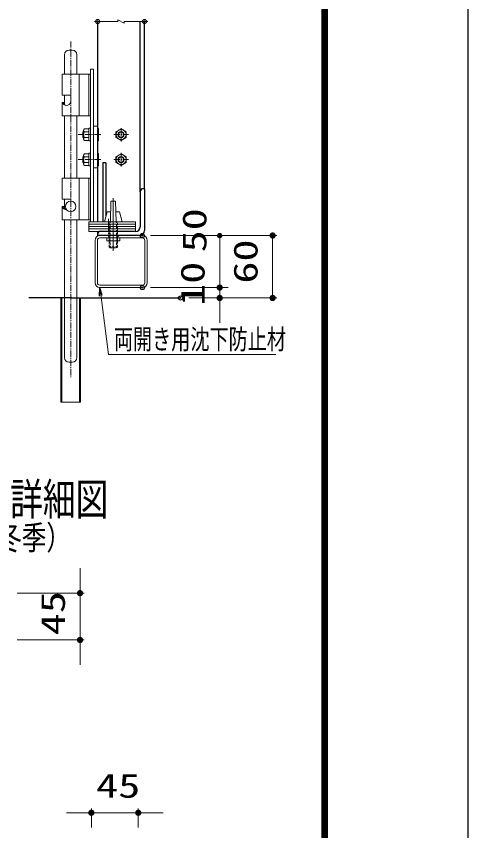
# Model space of a CAD drawing. Units: millimetres, scale not verified, with parts at other scales. Extents: x -5250 to 5250, y -3712 to 3712.
# Drawn here: x 4166 to 5250, y 464 to 2420 of the extents above; entities that cross this region are included whole.
import ezdxf
from ezdxf.enums import TextEntityAlignment as Align

# ---------------------------------------------------------------- set-up
doc = ezdxf.new("R2010")
doc.units = ezdxf.units.MM
doc.header["$LTSCALE"] = 20
doc.header["$PDMODE"] = 32
doc.header["$PDSIZE"] = 10
for name, pattern in [('USER1', [50.8, 31.75, -6.35, 6.35, -6.35]), ('USER2', [0.375, 0.25, -0.125]), ('USER4', [1.125, 0.75, -0.125, 0.125, -0.125])]:
    doc.linetypes.add(name, pattern=pattern)
for name, color, linetype, lineweight in [('0-0_D-TTL', 7, 'Continuous', 25), ('0-2_D-STR-TXT', 7, 'Continuous', 13), ('0-3_D-STR1', 1, 'Continuous', 25), ('0-4_D-STR3', 3, 'Continuous', 13), ('0-5_D-BMK', 2, 'Continuous', 13), ('0-6_D-STR-DIM', 7, 'Continuous', 13), ('0-7_0', 7, 'Continuous', 25), ('0-9_D-BGD', 7, 'Continuous', 25)]:
    doc.layers.add(name, color=color, linetype=linetype, lineweight=lineweight)
doc.layers.add('0-8_Defpoints', color=7, linetype='Continuous')
doc.styles.add('ＭＳ ゴシック', font='')
doc.styles.get('ＭＳ ゴシック').set_extended_font_data('MS Gothic')

# ---------------------------------------------------------------- blocks, each defined once
blk = doc.blocks.new('_DotSmall')
at = {"layer": '0-7_0'}
for points in [[(0, 0), (-2.5, 0), (-2.48, 0.313)], [(0, 0), (-2.48, -0.313), (-2.5, 0)], [(0, 0), (-2.48, 0.313), (-2.421, 0.622)], [(0, 0), (-2.421, -0.622), (-2.48, -0.313)], [(0, 0), (-2.421, 0.622), (-2.324, 0.92)], [(0, 0), (-2.324, -0.92), (-2.421, -0.622)], [(0, 0), (-2.324, 0.92), (-2.191, 1.204)], [(0, 0), (-2.191, -1.204), (-2.324, -0.92)], [(0, 0), (-2.191, 1.204), (-2.023, 1.469)], [(0, 0), (-2.023, -1.469), (-2.191, -1.204)], [(0, 0), (-2.023, 1.469), (-1.822, 1.711)], [(0, 0), (-1.822, -1.711), (-2.023, -1.469)], [(0, 0), (-1.822, 1.711), (-1.594, 1.926)], [(0, 0), (-1.594, -1.926), (-1.822, -1.711)], [(0, 0), (-1.594, 1.926), (-1.34, 2.111)], [(0, 0), (-1.34, -2.111), (-1.594, -1.926)], [(0, 0), (-1.34, 2.111), (-1.064, 2.262)], [(0, 0), (-1.064, -2.262), (-1.34, -2.111)], [(0, 0), (-1.064, 2.262), (-0.773, 2.378)], [(0, 0), (-0.773, -2.378), (-1.064, -2.262)], [(0, 0), (-0.773, 2.378), (-0.468, 2.456)], [(0, 0), (-0.468, -2.456), (-0.773, -2.378)], [(0, 0), (-0.468, 2.456), (-0.157, 2.495)], [(0, 0), (-0.157, -2.495), (-0.468, -2.456)], [(0, 0), (-0.157, 2.495), (0.157, 2.495)], [(0, 0), (0.157, -2.495), (-0.157, -2.495)], [(0, 0), (0.157, 2.495), (0.468, 2.456)], [(0, 0), (0.468, 2.456), (0.773, 2.378)], [(0, 0), (0.773, 2.378), (1.064, 2.262)], [(0, 0), (1.064, 2.262), (1.34, 2.111)], [(0, 0), (1.34, 2.111), (1.594, 1.926)], [(0, 0), (1.594, 1.926), (1.822, 1.711)], [(0, 0), (1.822, 1.711), (2.023, 1.469)], [(0, 0), (2.023, 1.469), (2.191, 1.204)], [(0, 0), (2.191, 1.204), (2.324, 0.92)], [(0, 0), (2.324, 0.92), (2.421, 0.622)], [(0, 0), (2.421, 0.622), (2.48, 0.313)], [(0, 0), (2.48, 0.313), (2.5, 0)], [(0, 0), (0.468, -2.456), (0.157, -2.495)], [(0, 0), (0.773, -2.378), (0.468, -2.456)], [(0, 0), (1.064, -2.262), (0.773, -2.378)], [(0, 0), (1.34, -2.111), (1.064, -2.262)], [(0, 0), (1.594, -1.926), (1.34, -2.111)], [(0, 0), (1.822, -1.711), (1.594, -1.926)], [(0, 0), (2.023, -1.469), (1.822, -1.711)], [(0, 0), (2.191, -1.204), (2.023, -1.469)], [(0, 0), (2.324, -0.92), (2.191, -1.204)], [(0, 0), (2.421, -0.622), (2.324, -0.92)], [(0, 0), (2.48, -0.313), (2.421, -0.622)], [(0, 0), (2.5, 0), (2.48, -0.313)]]:
    blk.add_solid(points, dxfattribs=at)
blk = doc.blocks.new('_Open')
at = {"layer": '0-7_0'}
blk.add_line((-20, 3.33), (0, 0), dxfattribs=at)
blk.add_lwpolyline([(-20, -3.33), (0, 0), (-20, 0)], dxfattribs=at)

msp = doc.modelspace()

# ---------------------------------------------------------------- linework, layer by layer
at = {"layer": '0-0_D-TTL', "color": 2}
msp.add_lwpolyline([(-5249.84, 3712.5), (5250.16, 3712.5), (5250.16, -3712.5), (-5249.84, -3712.5)], close=True, dxfattribs=at)
at = {"layer": '0-0_D-TTL'}
for points in [[(-4912.34, 3437.5), (4912.66, 3437.5), (4912.66, -3437.5), (-4912.34, -3437.5)], [(-4909.21, 3434.37), (4909.54, 3434.37), (4909.54, -3434.37), (-4909.21, -3434.37)], [(-4906.09, 3431.25), (4906.41, 3431.25), (4906.41, -3431.25), (-4906.09, -3431.25)], [(-4902.96, 3428.12), (4903.29, 3428.12), (4903.29, -3428.12), (-4902.96, -3428.12)], [(-4899.84, 3425), (4900.16, 3425), (4900.16, -3425), (-4899.84, -3425)]]:
    msp.add_lwpolyline(points, close=True, dxfattribs=at)
at = {"layer": '0-2_D-STR-TXT'}
msp.add_lwpolyline([(4789.6, 1607.7), (4387.3, 1607.7), (4368.13, 1758.6)], dxfattribs=at)
at = {"layer": '0-3_D-STR1'}
for p, q in [((4361.62, 2407.82), (4361.62, 1926.52)), ((4464.12, 1998.52), (4464.12, 2407.82)), ((4474.12, 2006.02), (4474.12, 2407.82)), ((4374.12, 2068.52), (4374.12, 1926.52)), ((4381.62, 2068.52), (4374.12, 2068.52)), ((4381.62, 2068.52), (4381.62, 1940.77)), ((4464.12, 1998.52), (4464.12, 1914.77)), ((4474.12, 2006.02), (4471.62, 2006.02)), ((4474.12, 2006.02), (4474.12, 1906.02)), ((4361.62, 1903.52), (4361.62, 1893.52)), ((4452.87, 1903.52), (4369.12, 1903.52)), ((4361.62, 1896.02), (4361.62, 1893.52)), ((4461.62, 1893.52), (4361.62, 1893.52))]:
    msp.add_line(p, q, dxfattribs=at)
for centre, radius, start, end in [((4471.62, 1998.52), 7.5, 90, 180), ((4369.12, 1896.02), 7.5, 90, 180), ((4452.87, 1914.77), 11.25, 270, 0), ((4461.62, 1906.02), 12.5, 270, 0)]:
    msp.add_arc(centre, radius, start, end, dxfattribs=at)
at = {"layer": '0-4_D-STR3', "linetype": 'USER4'}
for p, q in [((4296.87, 2359.96), (4296.87, 1553.24)), ((4369.13, 2136.02), (4314.86, 2136.02)), ((4400.51, 2136.02), (4435.61, 2136.02)), ((4417.87, 2151.9), (4417.87, 2119.6)), ((4369.13, 2076.02), (4314.86, 2076.02)), ((4400.51, 2076.02), (4435.61, 2076.02)), ((4417.87, 2091.9), (4417.87, 2059.6)), ((4387.87, 1934.02), (4387.87, 1913.27)), ((4387.87, 1928.27), (4387.87, 1907.52)), ((4387.87, 1922.52), (4387.87, 1901.77)), ((4387.87, 1916.77), (4387.87, 1896.02))]:
    msp.add_line(p, q, dxfattribs=at)
at = {"layer": '0-4_D-STR3'}
for p, q in [((4300.62, 2339.03), (4293.12, 2339.03)), ((4281.87, 2327.78), (4281.87, 2281.02)), ((4311.87, 2327.78), (4311.87, 2281.02)), ((4344.12, 2293.52), (4344.12, 1926.52)), ((4344.12, 2293.52), (4351.62, 2293.52)), ((4351.62, 2293.52), (4351.62, 1926.52)), ((4276.62, 2231.02), (4276.62, 2281.02)), ((4276.62, 2281.02), (4344.12, 2281.02)), ((4317.12, 2181.02), (4317.12, 2281.02)), ((4340.12, 2181.02), (4340.12, 2281.02)), ((4344.12, 2181.02), (4344.12, 2281.02)), ((4276.62, 2231.02), (4296.87, 2231.02)), ((4281.87, 2231.02), (4281.87, 2208.69)), ((4296.87, 2213.52), (4296.87, 2231.02)), ((4276.62, 2213.52), (4276.62, 2181.02)), ((4276.62, 2213.52), (4280.23, 2213.52)), ((4280.23, 2213.52), (4280.23, 2213.11)), ((4276.62, 2181.02), (4344.12, 2181.02)), ((4281.87, 2181.02), (4281.87, 2031.02)), ((4311.87, 2181.02), (4311.87, 2031.02)), ((4351.62, 2156.02), (4361.62, 2156.02)), ((4361.62, 2156.02), (4361.62, 2056.02)), ((4327.55, 2143.52), (4326.3, 2142.27)), ((4326.3, 2129.77), (4326.3, 2142.27)), ((4327.87, 2142.27), (4326.3, 2142.27)), ((4327.87, 2143.52), (4327.55, 2143.52)), ((4327.55, 2143.52), (4327.55, 2128.52)), ((4327.87, 2146.43), (4327.87, 2125.62)), ((4330.08, 2143.02), (4340.37, 2143.02)), ((4344.12, 2151.27), (4340.37, 2151.27)), ((4344.12, 2120.77), (4344.12, 2151.27)), ((4362.55, 2151.02), (4361.62, 2150.24)), ((4362.55, 2151.02), (4362.55, 2121.02)), ((4363.8, 2151.02), (4362.55, 2151.02)), ((4363.8, 2151.02), (4363.8, 2121.02)), ((4363.8, 2129.77), (4363.8, 2142.27)), ((4363.8, 2129.77), (4363.8, 2142.27)), ((4417.87, 2149.83), (4405.37, 2142.83)), ((4405.37, 2142.83), (4405.37, 2129.21)), ((4417.87, 2149.83), (4430.37, 2142.83)), ((4430.37, 2129.21), (4430.37, 2142.83)), ((4327.87, 2129.77), (4326.3, 2129.77)), ((4327.55, 2128.52), (4326.3, 2129.77)), ((4327.87, 2128.52), (4327.55, 2128.52)), ((4330.08, 2129.02), (4340.37, 2129.02)), ((4362.55, 2121.02), (4361.62, 2121.81)), ((4363.8, 2121.02), (4362.55, 2121.02)), ((4417.87, 2122.21), (4405.37, 2129.21)), ((4417.87, 2122.21), (4430.37, 2129.21)), ((4327.55, 2083.52), (4326.3, 2082.27)), ((4326.3, 2069.77), (4326.3, 2082.27)), ((4327.87, 2082.27), (4326.3, 2082.27)), ((4327.87, 2083.52), (4327.55, 2083.52)), ((4327.55, 2083.52), (4327.55, 2068.52)), ((4327.87, 2086.43), (4327.87, 2065.62)), ((4330.08, 2083.02), (4340.37, 2083.02)), ((4344.12, 2091.27), (4340.37, 2091.27)), ((4344.12, 2060.77), (4344.12, 2091.27)), ((4362.55, 2091.02), (4361.62, 2090.24)), ((4362.55, 2091.02), (4362.55, 2061.02)), ((4363.8, 2091.02), (4362.55, 2091.02)), ((4363.8, 2091.02), (4363.8, 2061.02)), ((4363.8, 2069.77), (4363.8, 2082.27)), ((4363.8, 2069.77), (4363.8, 2082.27)), ((4417.87, 2089.83), (4405.37, 2082.83)), ((4405.37, 2082.83), (4405.37, 2069.21)), ((4417.87, 2089.83), (4430.37, 2082.83)), ((4430.37, 2069.21), (4430.37, 2082.83)), ((4327.87, 2069.77), (4326.3, 2069.77)), ((4327.55, 2068.52), (4326.3, 2069.77)), ((4327.87, 2068.52), (4327.55, 2068.52)), ((4330.08, 2069.02), (4340.37, 2069.02)), ((4351.62, 2056.02), (4361.62, 2056.02)), ((4362.55, 2061.02), (4361.62, 2061.81)), ((4363.8, 2061.02), (4362.55, 2061.02)), ((4417.87, 2062.21), (4405.37, 2069.21)), ((4417.87, 2062.21), (4430.37, 2069.21)), ((4276.62, 1981.02), (4276.62, 2031.02)), ((4276.62, 2031.02), (4344.12, 2031.02)), ((4317.12, 1931.02), (4317.12, 2031.02)), ((4340.12, 1931.02), (4340.12, 2031.02)), ((4344.12, 1931.02), (4344.12, 2031.02)), ((4276.62, 1981.02), (4296.87, 1981.02)), ((4281.87, 1981.02), (4281.87, 1958.69)), ((4296.87, 1976.02), (4296.87, 1981.02)), ((4393.5, 1976.52), (4392.25, 1926.52)), ((4276.62, 1963.52), (4280.23, 1963.52)), ((4276.62, 1963.52), (4276.62, 1931.02)), ((4280.23, 1963.52), (4280.23, 1963.11)), ((4377.87, 1926.52), (4384.12, 1950.27)), ((4384.12, 1950.27), (4392.84, 1950.27)), ((4405.4, 1950.27), (4414.12, 1950.27)), ((4420.37, 1926.52), (4414.12, 1950.27)), ((4276.62, 1931.02), (4344.12, 1931.02)), ((4281.87, 1931.02), (4281.87, 1600.28)), ((4311.87, 1931.02), (4311.87, 1600.28)), ((4340.37, 1926.52), (4452.87, 1926.52)), ((4340.37, 1920.77), (4340.37, 1926.52)), ((4340.37, 1920.77), (4452.87, 1920.77)), ((4344.12, 1926.52), (4351.62, 1926.52)), ((4377.87, 1926.52), (4420.37, 1926.52)), ((4452.87, 1920.77), (4452.87, 1926.52)), ((4452.87, 1915.02), (4452.87, 1920.77)), ((4340.37, 1915.02), (4452.87, 1915.02)), ((4340.37, 1909.27), (4452.87, 1909.27)), ((4340.37, 1903.52), (4452.87, 1903.52)), ((4452.87, 1909.27), (4452.87, 1915.02)), ((4452.87, 1903.52), (4452.87, 1909.27)), ((4355.37, 1882.02), (4355.37, 1780.02)), ((4361.12, 1882.02), (4361.12, 1780.02)), ((4468.87, 1893.52), (4366.87, 1893.52)), ((4468.87, 1887.77), (4366.87, 1887.77)), ((4383.37, 1887.27), (4383.37, 1881.02)), ((4389.12, 1881.02), (4383.37, 1881.02)), ((4389.12, 1887.77), (4389.12, 1881.02)), ((4389.12, 1881.02), (4409.12, 1881.02)), ((4409.12, 1887.77), (4409.12, 1881.02)), ((4414.87, 1881.02), (4409.12, 1881.02)), ((4414.87, 1887.27), (4414.87, 1881.02)), ((4474.62, 1882.02), (4474.62, 1780.02)), ((4480.37, 1882.02), (4480.37, 1780.02)), ((4468.87, 1774.27), (4366.87, 1774.27)), ((4468.87, 1768.52), (4366.87, 1768.52)), ((4273, 1743.52), (4273, 1493.52)), ((4276, 1743.52), (4276, 1493.52)), ((4317.75, 1743.52), (4317.75, 1493.52)), ((4320.75, 1743.52), (4320.75, 1493.52)), ((4300.62, 1589.03), (4293.12, 1589.03)), ((4273, 1493.52), (4320.75, 1493.52))]:
    msp.add_line(p, q, dxfattribs=at)
at = {"layer": '0-4_D-STR3', "linetype": 'USER1'}
msp.add_line((4399.12, 1856.52), (4399.12, 1983.4), dxfattribs=at)
at = {"layer": '0-4_D-STR3', "linetype": 'USER2'}
for p, q in [((4389.12, 1866.52), (4389.12, 1926.52)), ((4391.62, 1864.02), (4391.62, 1926.52)), ((4406.62, 1864.02), (4406.62, 1926.52)), ((4409.12, 1866.52), (4409.12, 1926.52)), ((4389.12, 1866.52), (4409.12, 1866.52)), ((4391.62, 1864.02), (4389.12, 1866.52)), ((4391.62, 1864.02), (4406.62, 1864.02)), ((4406.62, 1864.02), (4409.12, 1866.52))]:
    msp.add_line(p, q, dxfattribs=at)
at = {"layer": '0-4_D-STR3'}
for points in [[(4330.08, 2122.21), (4340.37, 2122.21), (4340.37, 2149.83), (4330.08, 2149.83)], [(4344.12, 2120.77), (4340.37, 2120.77), (4340.37, 2151.27)], [(4330.08, 2062.21), (4340.37, 2062.21), (4340.37, 2089.83), (4330.08, 2089.83)], [(4344.12, 2060.77), (4340.37, 2060.77), (4340.37, 2091.27)], [(4393.5, 1976.52), (4404.75, 1976.52), (4406, 1926.52)], [(4340.37, 1915.02), (4340.37, 1920.77), (4452.87, 1920.77)], [(4340.37, 1909.27), (4340.37, 1915.02), (4452.87, 1915.02)], [(4340.37, 1903.52), (4340.37, 1909.27), (4452.87, 1909.27)]]:
    msp.add_lwpolyline(points, dxfattribs=at)
for centre, radius in [((4417.87, 2136.02), 12.05), ((4417.87, 2136.02), 7.5), ((4418.06, 2136.02), 6.25), ((4417.87, 2076.02), 12.05), ((4417.87, 2076.02), 7.5), ((4418.06, 2076.02), 6.25), ((4296.87, 1963.52), 12.5)]:
    msp.add_circle(centre, radius, dxfattribs=at)
for centre, radius, start, end in [((4293.12, 2327.78), 11.25, 90, 180), ((4300.62, 2327.78), 11.25, 0, 90), ((4286.75, 2216.53), 10.56, 196.56618, 343.43382), ((4287.56, 2213.32), 7.33, 178.39007, 262.24067), ((4331.6, 2146.43), 3.73, 114.09089, 245.90911), ((4340.07, 2136.02), 12.2, 144.98342, 215.01658), ((4331.6, 2125.62), 3.73, 114.09089, 245.90911), ((4331.6, 2086.43), 3.73, 114.09089, 245.90911), ((4340.07, 2076.02), 12.2, 144.98342, 215.01658), ((4331.6, 2065.62), 3.73, 114.09089, 245.90911), ((4286.75, 1966.53), 10.56, 196.56618, 270.88387), ((4287.56, 1963.32), 7.33, 178.39007, 262.24067), ((4366.87, 1882.02), 11.5, 90, 180), ((4366.87, 1882.02), 5.75, 90, 180), ((4382.87, 1887.27), 0.5, 0, 90), ((4415.37, 1887.27), 0.5, 90, 180), ((4468.87, 1882.02), 11.5, 0, 90), ((4468.87, 1882.02), 5.75, 0, 90), ((4366.87, 1780.02), 11.5, 180, 270), ((4366.87, 1780.02), 5.75, 180, 270), ((4468.87, 1780.02), 11.5, 270, 0), ((4468.87, 1780.02), 5.75, 270, 0), ((4293.12, 1600.28), 11.25, 180, 270), ((4300.62, 1600.28), 11.25, 270, 0)]:
    msp.add_arc(centre, radius, start, end, dxfattribs=at)
at = {"layer": '0-4_D-STR3', "linetype": 'USER2'}
for centre, start, end in [((4383.37, 1887.77), 0, 90), ((4414.87, 1887.77), 90, 180)]:
    msp.add_arc(centre, 5.75, start, end, dxfattribs=at)
at = {"layer": '0-5_D-BMK'}
for p, q in [((4354.04, 2407.82), (4410.37, 2407.82)), ((4410.37, 2411.57), (4425.37, 2404.07)), ((4410.37, 2407.82), (4410.37, 2411.57)), ((4425.37, 2407.82), (4481.85, 2407.82)), ((4425.37, 2404.07), (4425.37, 2407.82))]:
    msp.add_line(p, q, dxfattribs=at)
at = {"layer": '0-6_D-STR-DIM'}
for p, q in [((4488.87, 1893.52), (4791.79, 1893.52)), ((4488.87, 1893.52), (4674.7, 1893.52)), ((4654.7, 1768.52), (4654.7, 1893.52)), ((4781.79, 1743.52), (4781.79, 1893.52)), ((4654.7, 1768.52), (4654.7, 1828.52)), ((4488.87, 1768.52), (4664.7, 1768.52)), ((4488.87, 1768.52), (4674.7, 1768.52)), ((4654.7, 1743.52), (4654.7, 1768.52)), ((4580.59, 1743.52), (4791.79, 1743.52)), ((4580.59, 1743.52), (4664.7, 1743.52)), ((4654.7, 1743.52), (4654.7, 1683.52)), ((4319.32, 1034.34), (4319.32, 1094.34)), ((4168.65, 1034.34), (4329.32, 1034.34)), ((4319.32, 921.84), (4319.32, 1034.34)), ((4168.65, 921.84), (4329.32, 921.84)), ((4319.32, 921.84), (4319.32, 861.84)), ((4346.69, 471.08), (4346.69, 516.64)), ((4459.19, 471.08), (4459.19, 516.64)), ((4346.69, 506.64), (4286.69, 506.64)), ((4346.69, 506.64), (4459.19, 506.64)), ((4459.19, 506.64), (4519.19, 506.64))]:
    msp.add_line(p, q, dxfattribs=at)
at = {"layer": '0-8_Defpoints'}
for p in [(4361.62, 2407.82), (4474.12, 2407.82), (4468.87, 1893.52), (4468.87, 1893.52), (4654.7, 1893.52), (4781.79, 1893.52), (4468.87, 1768.52), (4654.7, 1768.52), (4560.59, 1743.52), (4319.32, 1034.34), (4459.19, 506.64)]:
    msp.add_point(p, dxfattribs=at)
at = {"layer": '0-9_D-BGD'}
for q in [(4196.09, 1743.52), (4560.59, 1743.52)]:
    msp.add_line((4299.37, 1743.52), q, dxfattribs=at)

# ---------------------------------------------------------------- block references
at = {"layer": '0-2_D-STR-TXT', "rotation": 97.23737}
msp.add_blockref('_Open', (4366.87, 1768.52), dxfattribs=at)
at = {"layer": '0-6_D-STR-DIM'}
for p, xscale, yscale, rotation in [((4654.7, 1893.52), 2, 2, 90), ((4781.79, 1893.52), 3, 3, 90), ((4654.7, 1768.52), 3, 3, 270), ((4654.7, 1768.52), 2, 2, 270), ((4654.7, 1743.52), 3, 3, 90), ((4781.79, 1743.52), 3, 3, 270), ((4319.32, 1034.34), 3, 3, 270), ((4319.32, 921.84), 3, 3, 90), ((4459.19, 506.64), 3, 3, 180)]:
    msp.add_blockref('_DotSmall', p, dxfattribs=dict(at, xscale=xscale, yscale=yscale, rotation=rotation))
at = {"layer": '0-6_D-STR-DIM', "xscale": 3, "yscale": 3}
msp.add_blockref('_DotSmall', (4346.69, 506.64), dxfattribs=at)

# ---------------------------------------------------------------- texts
at = {"layer": '0-2_D-STR-TXT', "style": 'ＭＳ ゴシック'}
for s, height, width, p in [('両開き用沈下防止材', 48.09, 0.7, (4400.55, 1605.94)), ('両開き扉先部詳細図', 76.98, 0.75, (3678.63, 1198.43)), ('沈下防止材（冬季）', 57.77, 0.75, (3765.69, 1121.61))]:
    msp.add_text(s, height=height, dxfattribs=dict(at, width=width)).set_placement(p, align=Align.BOTTOM_LEFT)
at = {"layer": '0-6_D-STR-DIM', "style": 'ＭＳ ゴシック', "width": 1.35}
for s, p in [('50', (4640.22, 1853.02)), ('60', (4762.89, 1778.02)), ('10', (4635.8, 1724.52)), ('45', (4300.43, 933.09))]:
    msp.add_text(s, height=57.77, rotation=90, dxfattribs=at).set_placement(p, align=Align.BOTTOM_LEFT)
msp.add_text('45', height=57.77, dxfattribs=at).set_placement((4357.94, 525.53), align=Align.BOTTOM_LEFT)

doc.saveas('drawing.dxf')
